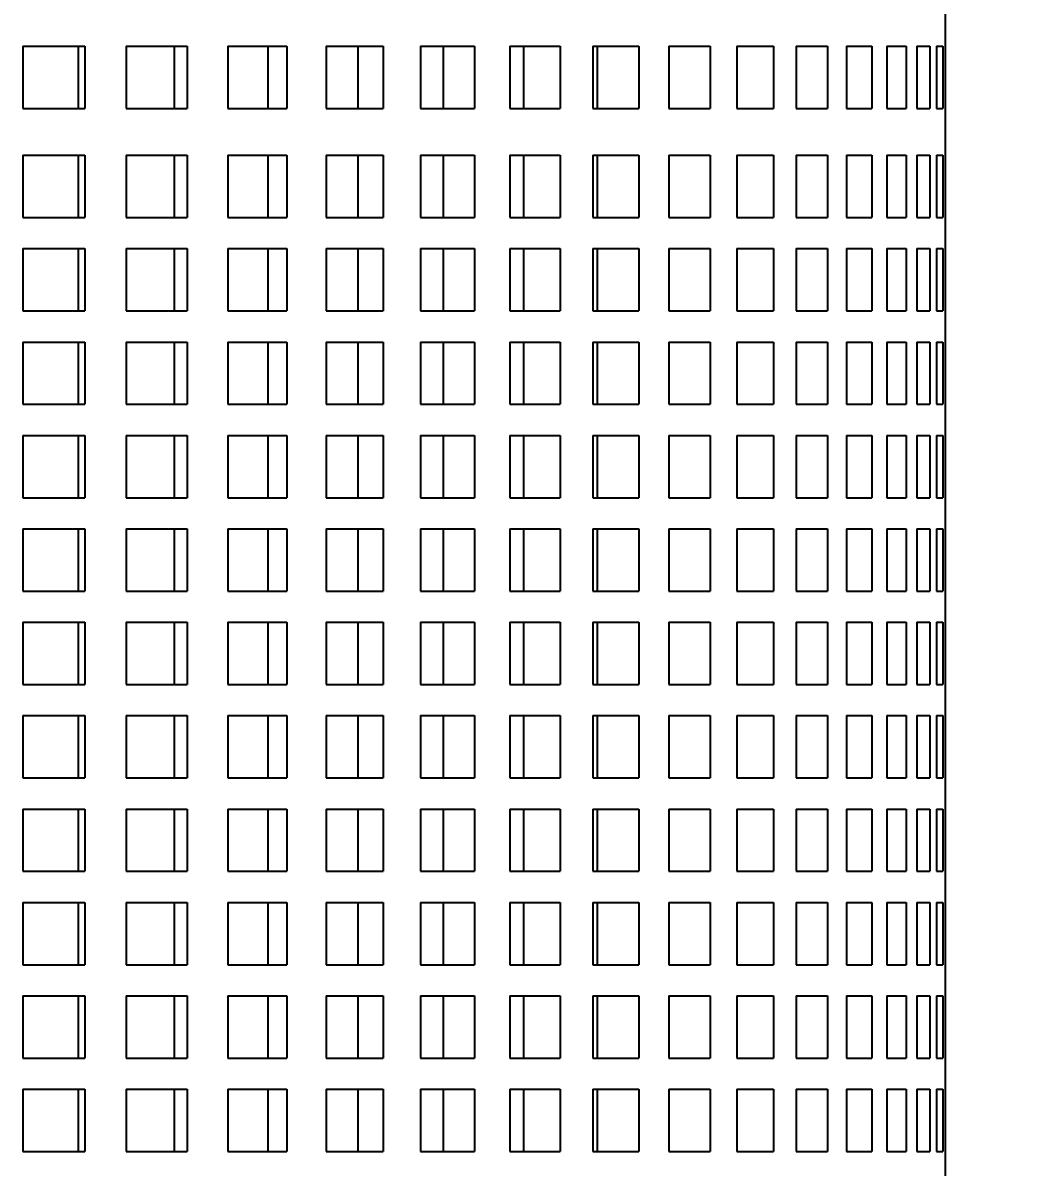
# Model space of a CAD drawing. Extents: x 1 to 420, y 0 to 296.
# Drawn here: x 112.48 to 128.71, y 178.12 to 196.5 of the extents above; entities that cross this region are included whole.
import ezdxf

# ---------------------------------------------------------------- set-up
doc = ezdxf.new("R2010")
doc.units = 0
doc.header["$LTSCALE"] = 12.7
doc.header["$MEASUREMENT"] = 0
doc.header["$PDMODE"] = 33
doc.header["$PDSIZE"] = 1
doc.layers.get('DEFPOINTS').update_dxf_attribs({"linetype": 'CONTINUOUS'})
doc.layers.add('ANNOTATION_TEXT', color=7, linetype='CONTINUOUS')
doc.layers.add('VISIBLE', color=7, linetype='CONTINUOUS')
doc.styles.add('ONSHAPE-STANDARD-DIMENSION', font='')
doc.styles.get('ONSHAPE-STANDARD-DIMENSION').set_extended_font_data('Noto Sans')
doc.dimstyles.new('ONSHAPE-ISO-25$0', dxfattribs={"dimtxt": 3.5, "dimasz": 2.5, "dimexe": 1.25, "dimexo": 0.625, "dimtad": 1, "dimtxsty": 'ONSHAPE-STANDARD-DIMENSION', "dimcen": 2.5, "dimclrd": 7, "dimclre": 7, "dimclrt": 7, "dimadec": 1, "dimazin": 3, "dimtfac": 1, "dimtmove": 0, "dimatfit": 3})

# ---------------------------------------------------------------- blocks, each defined once
blk = doc.blocks.new('*D2')
at = {"layer": 'ANNOTATION_TEXT', "color": 7}
for p, q in [((126.275, 221.874), (162.616, 221.874)), ((161.366, 219.374), (161.366, 168.374)), ((117.993, 165.874), (162.616, 165.874))]:
    blk.add_line(p, q, dxfattribs=at)
for points in [[(161.782, 219.374), (160.949, 219.374), (161.366, 221.874)], [(160.949, 168.374), (161.782, 168.374), (161.366, 165.874)]]:
    blk.add_solid(points, dxfattribs=at)
at = {"layer": 'DEFPOINTS', "color": 0}
for p in [(125.65, 221.874), (117.368, 165.874), (161.366, 165.874), (161.366, 165.874)]:
    blk.add_point(p, dxfattribs=at)
at = {"layer": 'ANNOTATION_TEXT', "color": 7, "insert": (158.973, 193.874), "char_height": 3.5, "attachment_point": 5, "rotation": 90, "style": 'ONSHAPE-STANDARD-DIMENSION'}
blk.add_mtext('112', dxfattribs=at)

msp = doc.modelspace()

# ---------------------------------------------------------------- linework, layer by layer
at = {"layer": 'VISIBLE'}
for p, q in [((127.3053, 196.1236), (127.3053, 196.8736)), ((112.4797, 196.1236), (112.4797, 195.1236)), ((112.4797, 196.1236), (113.4742, 196.1236)), ((113.3696, 196.1236), (113.3696, 195.1236)), ((113.4742, 196.1236), (113.4742, 195.1236)), ((114.1412, 196.1236), (114.1412, 195.1236)), ((114.1412, 196.1236), (115.1193, 196.1236)), ((114.9113, 196.1236), (114.9113, 195.1236)), ((115.1193, 196.1236), (115.1193, 195.1236)), ((115.7716, 196.1236), (115.7716, 195.1236)), ((115.7716, 196.1236), (116.7227, 196.1236)), ((116.4135, 196.1236), (116.4135, 195.1236)), ((116.7227, 196.1236), (116.7227, 195.1236)), ((117.3531, 196.1236), (117.3531, 195.1236)), ((117.3531, 196.1236), (118.2667, 196.1236)), ((117.8597, 196.1236), (117.8597, 195.1236)), ((118.2667, 196.1236), (118.2667, 195.1236)), ((118.8684, 196.1236), (118.8684, 195.1236)), ((118.8684, 196.1236), (119.7344, 196.1236)), ((119.2341, 196.1236), (119.2341, 195.1236)), ((119.7344, 196.1236), (119.7344, 195.1236)), ((120.3008, 196.1236), (120.3008, 195.1236)), ((120.3008, 196.1236), (121.1098, 196.1236)), ((120.5217, 196.1236), (120.5217, 195.1236)), ((121.1098, 196.1236), (121.1098, 195.1236)), ((121.6346, 196.1236), (121.6346, 195.1236)), ((121.6346, 196.1236), (122.3777, 196.1236)), ((121.7083, 196.1236), (121.7083, 195.1236)), ((122.3777, 196.1236), (122.3777, 195.1236)), ((122.8552, 196.1236), (122.8552, 195.1236)), ((122.8552, 196.1236), (123.5244, 196.1236)), ((123.5244, 196.1236), (123.5244, 195.1236)), ((123.9494, 196.1236), (123.9494, 195.1236)), ((123.9494, 196.1236), (124.5371, 196.1236)), ((124.5371, 196.1236), (124.5371, 195.1236)), ((124.9049, 196.1236), (124.9049, 195.1236)), ((124.9049, 196.1236), (125.4049, 196.1236)), ((125.4049, 196.1236), (125.4049, 195.1236)), ((125.7115, 196.1236), (125.7115, 195.1236)), ((125.7115, 196.1236), (126.1183, 196.1236)), ((126.1183, 196.1236), (126.1183, 195.1236)), ((126.3603, 196.1236), (126.3603, 195.1236)), ((126.3603, 196.1236), (126.6693, 196.1236)), ((126.6693, 196.1236), (126.6693, 195.1236)), ((126.8441, 196.1236), (126.8441, 195.1236)), ((126.8441, 196.1236), (127.052, 196.1236)), ((127.052, 196.1236), (127.052, 195.1236)), ((127.1576, 196.1236), (127.1576, 195.1236)), ((127.1576, 196.1236), (127.2621, 196.1236)), ((127.2621, 196.1236), (127.2621, 195.1236)), ((127.2975, 196.1236), (127.2975, 195.1236)), ((127.2975, 196.1236), (127.3053, 196.1236)), ((112.4797, 195.1236), (113.4742, 195.1236)), ((114.1412, 195.1236), (115.1193, 195.1236)), ((115.7716, 195.1236), (116.7227, 195.1236)), ((117.3531, 195.1236), (118.2667, 195.1236)), ((118.8684, 195.1236), (119.7344, 195.1236)), ((120.3008, 195.1236), (121.1098, 195.1236)), ((121.6346, 195.1236), (122.3777, 195.1236)), ((122.8552, 195.1236), (123.5244, 195.1236)), ((123.9494, 195.1236), (124.5371, 195.1236)), ((124.9049, 195.1236), (125.4049, 195.1236)), ((125.7115, 195.1236), (126.1183, 195.1236)), ((126.3603, 195.1236), (126.6693, 195.1236)), ((126.8441, 195.1236), (127.052, 195.1236)), ((127.1576, 195.1236), (127.2621, 195.1236)), ((127.2975, 195.1236), (127.3053, 195.1236)), ((127.3053, 194.3736), (127.3053, 195.1236)), ((112.4797, 194.3736), (112.4797, 193.3736)), ((112.4797, 194.3736), (113.4742, 194.3736)), ((113.3696, 194.3736), (113.3696, 193.3736)), ((113.4742, 194.3736), (113.4742, 193.3736)), ((114.1412, 194.3736), (114.1412, 193.3736)), ((114.1412, 194.3736), (115.1193, 194.3736)), ((114.9113, 194.3736), (114.9113, 193.3736)), ((115.1193, 194.3736), (115.1193, 193.3736)), ((115.7716, 194.3736), (115.7716, 193.3736)), ((115.7716, 194.3736), (116.7227, 194.3736)), ((116.4135, 194.3736), (116.4135, 193.3736)), ((116.7227, 194.3736), (116.7227, 193.3736)), ((117.3531, 194.3736), (117.3531, 193.3736)), ((117.3531, 194.3736), (118.2667, 194.3736)), ((117.8597, 194.3736), (117.8597, 193.3736)), ((118.2667, 194.3736), (118.2667, 193.3736)), ((118.8684, 194.3736), (118.8684, 193.3736)), ((118.8684, 194.3736), (119.7344, 194.3736)), ((119.2341, 194.3736), (119.2341, 193.3736)), ((119.7344, 194.3736), (119.7344, 193.3736)), ((120.3008, 194.3736), (120.3008, 193.3736)), ((120.3008, 194.3736), (121.1098, 194.3736)), ((120.5217, 194.3736), (120.5217, 193.3736)), ((121.1098, 194.3736), (121.1098, 193.3736)), ((121.6346, 194.3736), (121.6346, 193.3736)), ((121.6346, 194.3736), (122.3777, 194.3736)), ((121.7083, 194.3736), (121.7083, 193.3736)), ((122.3777, 194.3736), (122.3777, 193.3736)), ((122.8552, 194.3736), (122.8552, 193.3736)), ((122.8552, 194.3736), (123.5244, 194.3736)), ((123.5244, 194.3736), (123.5244, 193.3736)), ((123.9494, 194.3736), (123.9494, 193.3736)), ((123.9494, 194.3736), (124.5371, 194.3736)), ((124.5371, 194.3736), (124.5371, 193.3736)), ((124.9049, 194.3736), (124.9049, 193.3736)), ((124.9049, 194.3736), (125.4049, 194.3736)), ((125.4049, 194.3736), (125.4049, 193.3736)), ((125.7115, 194.3736), (125.7115, 193.3736)), ((125.7115, 194.3736), (126.1183, 194.3736)), ((126.1183, 194.3736), (126.1183, 193.3736)), ((126.3603, 194.3736), (126.3603, 193.3736)), ((126.3603, 194.3736), (126.6693, 194.3736)), ((126.6693, 194.3736), (126.6693, 193.3736)), ((126.8441, 194.3736), (126.8441, 193.3736)), ((126.8441, 194.3736), (127.052, 194.3736)), ((127.052, 194.3736), (127.052, 193.3736)), ((127.1576, 194.3736), (127.1576, 193.3736)), ((127.1576, 194.3736), (127.2621, 194.3736)), ((127.2621, 194.3736), (127.2621, 193.3736)), ((127.2975, 194.3736), (127.2975, 193.3736)), ((127.2975, 194.3736), (127.3053, 194.3736)), ((112.4797, 193.3736), (113.4742, 193.3736)), ((114.1412, 193.3736), (115.1193, 193.3736)), ((115.7716, 193.3736), (116.7227, 193.3736)), ((117.3531, 193.3736), (118.2667, 193.3736)), ((118.8684, 193.3736), (119.7344, 193.3736)), ((120.3008, 193.3736), (121.1098, 193.3736)), ((121.6346, 193.3736), (122.3777, 193.3736)), ((122.8552, 193.3736), (123.5244, 193.3736)), ((123.9494, 193.3736), (124.5371, 193.3736)), ((124.9049, 193.3736), (125.4049, 193.3736)), ((125.7115, 193.3736), (126.1183, 193.3736)), ((126.3603, 193.3736), (126.6693, 193.3736)), ((126.8441, 193.3736), (127.052, 193.3736)), ((127.1576, 193.3736), (127.2621, 193.3736)), ((127.2975, 193.3736), (127.3053, 193.3736)), ((127.3053, 192.8736), (127.3053, 193.3736)), ((112.4797, 192.8736), (112.4797, 191.8736)), ((112.4797, 192.8736), (113.4742, 192.8736)), ((113.3696, 192.8736), (113.3696, 191.8736)), ((113.4742, 192.8736), (113.4742, 191.8736)), ((114.1412, 192.8736), (114.1412, 191.8736)), ((114.1412, 192.8736), (115.1193, 192.8736)), ((114.9113, 192.8736), (114.9113, 191.8736)), ((115.1193, 192.8736), (115.1193, 191.8736)), ((115.7716, 192.8736), (115.7716, 191.8736)), ((115.7716, 192.8736), (116.7227, 192.8736)), ((116.4135, 192.8736), (116.4135, 191.8736)), ((116.7227, 192.8736), (116.7227, 191.8736)), ((117.3531, 192.8736), (117.3531, 191.8736)), ((117.3531, 192.8736), (118.2667, 192.8736)), ((117.8597, 192.8736), (117.8597, 191.8736)), ((118.2667, 192.8736), (118.2667, 191.8736)), ((118.8684, 192.8736), (118.8684, 191.8736)), ((118.8684, 192.8736), (119.7344, 192.8736)), ((119.2341, 192.8736), (119.2341, 191.8736)), ((119.7344, 192.8736), (119.7344, 191.8736)), ((120.3008, 192.8736), (120.3008, 191.8736)), ((120.3008, 192.8736), (121.1098, 192.8736)), ((120.5217, 192.8736), (120.5217, 191.8736)), ((121.1098, 192.8736), (121.1098, 191.8736)), ((121.6346, 192.8736), (121.6346, 191.8736)), ((121.6346, 192.8736), (122.3777, 192.8736)), ((121.7083, 192.8736), (121.7083, 191.8736)), ((122.3777, 192.8736), (122.3777, 191.8736)), ((122.8552, 192.8736), (122.8552, 191.8736)), ((122.8552, 192.8736), (123.5244, 192.8736)), ((123.5244, 192.8736), (123.5244, 191.8736)), ((123.9494, 192.8736), (123.9494, 191.8736)), ((123.9494, 192.8736), (124.5371, 192.8736)), ((124.5371, 192.8736), (124.5371, 191.8736)), ((124.9049, 192.8736), (124.9049, 191.8736)), ((124.9049, 192.8736), (125.4049, 192.8736)), ((125.4049, 192.8736), (125.4049, 191.8736)), ((125.7115, 192.8736), (125.7115, 191.8736)), ((125.7115, 192.8736), (126.1183, 192.8736)), ((126.1183, 192.8736), (126.1183, 191.8736)), ((126.3603, 192.8736), (126.3603, 191.8736)), ((126.3603, 192.8736), (126.6693, 192.8736)), ((126.6693, 192.8736), (126.6693, 191.8736)), ((126.8441, 192.8736), (126.8441, 191.8736)), ((126.8441, 192.8736), (127.052, 192.8736)), ((127.052, 192.8736), (127.052, 191.8736)), ((127.1576, 192.8736), (127.1576, 191.8736)), ((127.1576, 192.8736), (127.2621, 192.8736)), ((127.2621, 192.8736), (127.2621, 191.8736)), ((127.2975, 192.8736), (127.2975, 191.8736)), ((127.2975, 192.8736), (127.3053, 192.8736)), ((112.4797, 191.8736), (113.4742, 191.8736)), ((114.1412, 191.8736), (115.1193, 191.8736)), ((115.7716, 191.8736), (116.7227, 191.8736)), ((117.3531, 191.8736), (118.2667, 191.8736)), ((118.8684, 191.8736), (119.7344, 191.8736)), ((120.3008, 191.8736), (121.1098, 191.8736)), ((121.6346, 191.8736), (122.3777, 191.8736)), ((122.8552, 191.8736), (123.5244, 191.8736)), ((123.9494, 191.8736), (124.5371, 191.8736)), ((124.9049, 191.8736), (125.4049, 191.8736)), ((125.7115, 191.8736), (126.1183, 191.8736)), ((126.3603, 191.8736), (126.6693, 191.8736)), ((126.8441, 191.8736), (127.052, 191.8736)), ((127.1576, 191.8736), (127.2621, 191.8736)), ((127.2975, 191.8736), (127.3053, 191.8736)), ((127.3053, 191.3736), (127.3053, 191.8736)), ((112.4797, 191.3736), (112.4797, 190.3736)), ((112.4797, 191.3736), (113.4742, 191.3736)), ((113.3696, 191.3736), (113.3696, 190.3736)), ((113.4742, 191.3736), (113.4742, 190.3736)), ((114.1412, 191.3736), (114.1412, 190.3736)), ((114.1412, 191.3736), (115.1193, 191.3736)), ((114.9113, 191.3736), (114.9113, 190.3736)), ((115.1193, 191.3736), (115.1193, 190.3736)), ((115.7716, 191.3736), (115.7716, 190.3736)), ((115.7716, 191.3736), (116.7227, 191.3736)), ((116.4135, 191.3736), (116.4135, 190.3736)), ((116.7227, 191.3736), (116.7227, 190.3736)), ((117.3531, 191.3736), (117.3531, 190.3736)), ((117.3531, 191.3736), (118.2667, 191.3736)), ((117.8597, 191.3736), (117.8597, 190.3736)), ((118.2667, 191.3736), (118.2667, 190.3736)), ((118.8684, 191.3736), (118.8684, 190.3736)), ((118.8684, 191.3736), (119.7344, 191.3736)), ((119.2341, 191.3736), (119.2341, 190.3736)), ((119.7344, 191.3736), (119.7344, 190.3736)), ((120.3008, 191.3736), (120.3008, 190.3736)), ((120.3008, 191.3736), (121.1098, 191.3736)), ((120.5217, 191.3736), (120.5217, 190.3736)), ((121.1098, 191.3736), (121.1098, 190.3736)), ((121.6346, 191.3736), (121.6346, 190.3736)), ((121.6346, 191.3736), (122.3777, 191.3736)), ((121.7083, 191.3736), (121.7083, 190.3736)), ((122.3777, 191.3736), (122.3777, 190.3736)), ((122.8552, 191.3736), (122.8552, 190.3736)), ((122.8552, 191.3736), (123.5244, 191.3736)), ((123.5244, 191.3736), (123.5244, 190.3736)), ((123.9494, 191.3736), (123.9494, 190.3736)), ((123.9494, 191.3736), (124.5371, 191.3736)), ((124.5371, 191.3736), (124.5371, 190.3736)), ((124.9049, 191.3736), (124.9049, 190.3736)), ((124.9049, 191.3736), (125.4049, 191.3736)), ((125.4049, 191.3736), (125.4049, 190.3736)), ((125.7115, 191.3736), (125.7115, 190.3736)), ((125.7115, 191.3736), (126.1183, 191.3736)), ((126.1183, 191.3736), (126.1183, 190.3736)), ((126.3603, 191.3736), (126.3603, 190.3736)), ((126.3603, 191.3736), (126.6693, 191.3736)), ((126.6693, 191.3736), (126.6693, 190.3736)), ((126.8441, 191.3736), (126.8441, 190.3736)), ((126.8441, 191.3736), (127.052, 191.3736)), ((127.052, 191.3736), (127.052, 190.3736)), ((127.1576, 191.3736), (127.1576, 190.3736)), ((127.1576, 191.3736), (127.2621, 191.3736)), ((127.2621, 191.3736), (127.2621, 190.3736)), ((127.2975, 191.3736), (127.2975, 190.3736)), ((127.2975, 191.3736), (127.3053, 191.3736)), ((112.4797, 190.3736), (113.4742, 190.3736)), ((114.1412, 190.3736), (115.1193, 190.3736)), ((115.7716, 190.3736), (116.7227, 190.3736)), ((117.3531, 190.3736), (118.2667, 190.3736)), ((118.8684, 190.3736), (119.7344, 190.3736)), ((120.3008, 190.3736), (121.1098, 190.3736)), ((121.6346, 190.3736), (122.3777, 190.3736)), ((122.8552, 190.3736), (123.5244, 190.3736)), ((123.9494, 190.3736), (124.5371, 190.3736)), ((124.9049, 190.3736), (125.4049, 190.3736)), ((125.7115, 190.3736), (126.1183, 190.3736)), ((126.3603, 190.3736), (126.6693, 190.3736)), ((126.8441, 190.3736), (127.052, 190.3736)), ((127.1576, 190.3736), (127.2621, 190.3736)), ((127.2975, 190.3736), (127.3053, 190.3736)), ((127.3053, 189.8736), (127.3053, 190.3736)), ((112.4797, 189.8736), (112.4797, 188.8736)), ((112.4797, 189.8736), (113.4742, 189.8736)), ((113.3696, 189.8736), (113.3696, 188.8736)), ((113.4742, 189.8736), (113.4742, 188.8736)), ((114.1412, 189.8736), (114.1412, 188.8736)), ((114.1412, 189.8736), (115.1193, 189.8736)), ((114.9113, 189.8736), (114.9113, 188.8736)), ((115.1193, 189.8736), (115.1193, 188.8736)), ((115.7716, 189.8736), (115.7716, 188.8736)), ((115.7716, 189.8736), (116.7227, 189.8736)), ((116.4135, 189.8736), (116.4135, 188.8736)), ((116.7227, 189.8736), (116.7227, 188.8736)), ((117.3531, 189.8736), (117.3531, 188.8736)), ((117.3531, 189.8736), (118.2667, 189.8736)), ((117.8597, 189.8736), (117.8597, 188.8736)), ((118.2667, 189.8736), (118.2667, 188.8736)), ((118.8684, 189.8736), (118.8684, 188.8736)), ((118.8684, 189.8736), (119.7344, 189.8736)), ((119.2341, 189.8736), (119.2341, 188.8736)), ((119.7344, 189.8736), (119.7344, 188.8736)), ((120.3008, 189.8736), (120.3008, 188.8736)), ((120.3008, 189.8736), (121.1098, 189.8736)), ((120.5217, 189.8736), (120.5217, 188.8736)), ((121.1098, 189.8736), (121.1098, 188.8736)), ((121.6346, 189.8736), (121.6346, 188.8736)), ((121.6346, 189.8736), (122.3777, 189.8736)), ((121.7083, 189.8736), (121.7083, 188.8736)), ((122.3777, 189.8736), (122.3777, 188.8736)), ((122.8552, 189.8736), (122.8552, 188.8736)), ((122.8552, 189.8736), (123.5244, 189.8736)), ((123.5244, 189.8736), (123.5244, 188.8736)), ((123.9494, 189.8736), (123.9494, 188.8736)), ((123.9494, 189.8736), (124.5371, 189.8736)), ((124.5371, 189.8736), (124.5371, 188.8736)), ((124.9049, 189.8736), (124.9049, 188.8736)), ((124.9049, 189.8736), (125.4049, 189.8736)), ((125.4049, 189.8736), (125.4049, 188.8736)), ((125.7115, 189.8736), (125.7115, 188.8736)), ((125.7115, 189.8736), (126.1183, 189.8736)), ((126.1183, 189.8736), (126.1183, 188.8736)), ((126.3603, 189.8736), (126.3603, 188.8736)), ((126.3603, 189.8736), (126.6693, 189.8736)), ((126.6693, 189.8736), (126.6693, 188.8736)), ((126.8441, 189.8736), (126.8441, 188.8736)), ((126.8441, 189.8736), (127.052, 189.8736)), ((127.052, 189.8736), (127.052, 188.8736)), ((127.1576, 189.8736), (127.1576, 188.8736)), ((127.1576, 189.8736), (127.2621, 189.8736)), ((127.2621, 189.8736), (127.2621, 188.8736)), ((127.2975, 189.8736), (127.2975, 188.8736)), ((127.2975, 189.8736), (127.3053, 189.8736)), ((112.4797, 188.8736), (113.4742, 188.8736)), ((114.1412, 188.8736), (115.1193, 188.8736)), ((115.7716, 188.8736), (116.7227, 188.8736)), ((117.3531, 188.8736), (118.2667, 188.8736)), ((118.8684, 188.8736), (119.7344, 188.8736)), ((120.3008, 188.8736), (121.1098, 188.8736)), ((121.6346, 188.8736), (122.3777, 188.8736)), ((122.8552, 188.8736), (123.5244, 188.8736)), ((123.9494, 188.8736), (124.5371, 188.8736)), ((124.9049, 188.8736), (125.4049, 188.8736)), ((125.7115, 188.8736), (126.1183, 188.8736)), ((126.3603, 188.8736), (126.6693, 188.8736)), ((126.8441, 188.8736), (127.052, 188.8736)), ((127.1576, 188.8736), (127.2621, 188.8736)), ((127.2975, 188.8736), (127.3053, 188.8736)), ((127.3053, 188.3736), (127.3053, 188.8736)), ((112.4797, 188.3736), (112.4797, 187.3736)), ((112.4797, 188.3736), (113.4742, 188.3736)), ((113.3696, 188.3736), (113.3696, 187.3736)), ((113.4742, 188.3736), (113.4742, 187.3736)), ((114.1412, 188.3736), (114.1412, 187.3736)), ((114.1412, 188.3736), (115.1193, 188.3736)), ((114.9113, 188.3736), (114.9113, 187.3736)), ((115.1193, 188.3736), (115.1193, 187.3736)), ((115.7716, 188.3736), (115.7716, 187.3736)), ((115.7716, 188.3736), (116.7227, 188.3736)), ((116.4135, 188.3736), (116.4135, 187.3736)), ((116.7227, 188.3736), (116.7227, 187.3736)), ((117.3531, 188.3736), (117.3531, 187.3736)), ((117.3531, 188.3736), (118.2667, 188.3736)), ((117.8597, 188.3736), (117.8597, 187.3736)), ((118.2667, 188.3736), (118.2667, 187.3736)), ((118.8684, 188.3736), (118.8684, 187.3736)), ((118.8684, 188.3736), (119.7344, 188.3736)), ((119.2341, 188.3736), (119.2341, 187.3736)), ((119.7344, 188.3736), (119.7344, 187.3736)), ((120.3008, 188.3736), (120.3008, 187.3736)), ((120.3008, 188.3736), (121.1098, 188.3736)), ((120.5217, 188.3736), (120.5217, 187.3736)), ((121.1098, 188.3736), (121.1098, 187.3736)), ((121.6346, 188.3736), (121.6346, 187.3736)), ((121.6346, 188.3736), (122.3777, 188.3736)), ((121.7083, 188.3736), (121.7083, 187.3736)), ((122.3777, 188.3736), (122.3777, 187.3736)), ((122.8552, 188.3736), (122.8552, 187.3736)), ((122.8552, 188.3736), (123.5244, 188.3736)), ((123.5244, 188.3736), (123.5244, 187.3736)), ((123.9494, 188.3736), (123.9494, 187.3736)), ((123.9494, 188.3736), (124.5371, 188.3736)), ((124.5371, 188.3736), (124.5371, 187.3736)), ((124.9049, 188.3736), (124.9049, 187.3736)), ((124.9049, 188.3736), (125.4049, 188.3736)), ((125.4049, 188.3736), (125.4049, 187.3736)), ((125.7115, 188.3736), (125.7115, 187.3736)), ((125.7115, 188.3736), (126.1183, 188.3736)), ((126.1183, 188.3736), (126.1183, 187.3736)), ((126.3603, 188.3736), (126.3603, 187.3736)), ((126.3603, 188.3736), (126.6693, 188.3736)), ((126.6693, 188.3736), (126.6693, 187.3736)), ((126.8441, 188.3736), (126.8441, 187.3736)), ((126.8441, 188.3736), (127.052, 188.3736)), ((127.052, 188.3736), (127.052, 187.3736)), ((127.1576, 188.3736), (127.1576, 187.3736)), ((127.1576, 188.3736), (127.2621, 188.3736)), ((127.2621, 188.3736), (127.2621, 187.3736)), ((127.2975, 188.3736), (127.2975, 187.3736)), ((127.2975, 188.3736), (127.3053, 188.3736)), ((112.4797, 187.3736), (113.4742, 187.3736)), ((114.1412, 187.3736), (115.1193, 187.3736)), ((115.7716, 187.3736), (116.7227, 187.3736)), ((117.3531, 187.3736), (118.2667, 187.3736)), ((118.8684, 187.3736), (119.7344, 187.3736)), ((120.3008, 187.3736), (121.1098, 187.3736)), ((121.6346, 187.3736), (122.3777, 187.3736)), ((122.8552, 187.3736), (123.5244, 187.3736)), ((123.9494, 187.3736), (124.5371, 187.3736)), ((124.9049, 187.3736), (125.4049, 187.3736)), ((125.7115, 187.3736), (126.1183, 187.3736)), ((126.3603, 187.3736), (126.6693, 187.3736)), ((126.8441, 187.3736), (127.052, 187.3736)), ((127.1576, 187.3736), (127.2621, 187.3736)), ((127.2975, 187.3736), (127.3053, 187.3736)), ((127.3053, 186.8736), (127.3053, 187.3736)), ((112.4797, 186.8736), (112.4797, 185.8736)), ((112.4797, 186.8736), (113.4742, 186.8736)), ((113.3696, 186.8736), (113.3696, 185.8736)), ((113.4742, 186.8736), (113.4742, 185.8736)), ((114.1412, 186.8736), (114.1412, 185.8736)), ((114.1412, 186.8736), (115.1193, 186.8736)), ((114.9113, 186.8736), (114.9113, 185.8736)), ((115.1193, 186.8736), (115.1193, 185.8736)), ((115.7716, 186.8736), (115.7716, 185.8736)), ((115.7716, 186.8736), (116.7227, 186.8736)), ((116.4135, 186.8736), (116.4135, 185.8736)), ((116.7227, 186.8736), (116.7227, 185.8736)), ((117.3531, 186.8736), (117.3531, 185.8736)), ((117.3531, 186.8736), (118.2667, 186.8736)), ((117.8597, 186.8736), (117.8597, 185.8736)), ((118.2667, 186.8736), (118.2667, 185.8736)), ((118.8684, 186.8736), (118.8684, 185.8736)), ((118.8684, 186.8736), (119.7344, 186.8736)), ((119.2341, 186.8736), (119.2341, 185.8736)), ((119.7344, 186.8736), (119.7344, 185.8736)), ((120.3008, 186.8736), (120.3008, 185.8736)), ((120.3008, 186.8736), (121.1098, 186.8736)), ((120.5217, 186.8736), (120.5217, 185.8736)), ((121.1098, 186.8736), (121.1098, 185.8736)), ((121.6346, 186.8736), (121.6346, 185.8736)), ((121.6346, 186.8736), (122.3777, 186.8736)), ((121.7083, 186.8736), (121.7083, 185.8736)), ((122.3777, 186.8736), (122.3777, 185.8736)), ((122.8552, 186.8736), (122.8552, 185.8736)), ((122.8552, 186.8736), (123.5244, 186.8736)), ((123.5244, 186.8736), (123.5244, 185.8736)), ((123.9494, 186.8736), (123.9494, 185.8736)), ((123.9494, 186.8736), (124.5371, 186.8736)), ((124.5371, 186.8736), (124.5371, 185.8736)), ((124.9049, 186.8736), (124.9049, 185.8736)), ((124.9049, 186.8736), (125.4049, 186.8736)), ((125.4049, 186.8736), (125.4049, 185.8736)), ((125.7115, 186.8736), (125.7115, 185.8736)), ((125.7115, 186.8736), (126.1183, 186.8736)), ((126.1183, 186.8736), (126.1183, 185.8736)), ((126.3603, 186.8736), (126.3603, 185.8736)), ((126.3603, 186.8736), (126.6693, 186.8736)), ((126.6693, 186.8736), (126.6693, 185.8736)), ((126.8441, 186.8736), (126.8441, 185.8736)), ((126.8441, 186.8736), (127.052, 186.8736)), ((127.052, 186.8736), (127.052, 185.8736)), ((127.1576, 186.8736), (127.1576, 185.8736)), ((127.1576, 186.8736), (127.2621, 186.8736)), ((127.2621, 186.8736), (127.2621, 185.8736)), ((127.2975, 186.8736), (127.2975, 185.8736)), ((127.2975, 186.8736), (127.3053, 186.8736)), ((112.4797, 185.8736), (113.4742, 185.8736)), ((114.1412, 185.8736), (115.1193, 185.8736)), ((115.7716, 185.8736), (116.7227, 185.8736)), ((117.3531, 185.8736), (118.2667, 185.8736)), ((118.8684, 185.8736), (119.7344, 185.8736)), ((120.3008, 185.8736), (121.1098, 185.8736)), ((121.6346, 185.8736), (122.3777, 185.8736)), ((122.8552, 185.8736), (123.5244, 185.8736)), ((123.9494, 185.8736), (124.5371, 185.8736)), ((124.9049, 185.8736), (125.4049, 185.8736)), ((125.7115, 185.8736), (126.1183, 185.8736)), ((126.3603, 185.8736), (126.6693, 185.8736)), ((126.8441, 185.8736), (127.052, 185.8736)), ((127.1576, 185.8736), (127.2621, 185.8736)), ((127.2975, 185.8736), (127.3053, 185.8736)), ((127.3053, 185.3736), (127.3053, 185.8736)), ((112.4797, 185.3736), (112.4797, 184.3736)), ((112.4797, 185.3736), (113.4742, 185.3736)), ((113.3696, 185.3736), (113.3696, 184.3736)), ((113.4742, 185.3736), (113.4742, 184.3736)), ((114.1412, 185.3736), (114.1412, 184.3736)), ((114.1412, 185.3736), (115.1193, 185.3736)), ((114.9113, 185.3736), (114.9113, 184.3736)), ((115.1193, 185.3736), (115.1193, 184.3736)), ((115.7716, 185.3736), (115.7716, 184.3736)), ((115.7716, 185.3736), (116.7227, 185.3736)), ((116.4135, 185.3736), (116.4135, 184.3736)), ((116.7227, 185.3736), (116.7227, 184.3736)), ((117.3531, 185.3736), (117.3531, 184.3736)), ((117.3531, 185.3736), (118.2667, 185.3736)), ((117.8597, 185.3736), (117.8597, 184.3736)), ((118.2667, 185.3736), (118.2667, 184.3736)), ((118.8684, 185.3736), (118.8684, 184.3736)), ((118.8684, 185.3736), (119.7344, 185.3736)), ((119.2341, 185.3736), (119.2341, 184.3736)), ((119.7344, 185.3736), (119.7344, 184.3736)), ((120.3008, 185.3736), (120.3008, 184.3736)), ((120.3008, 185.3736), (121.1098, 185.3736)), ((120.5217, 185.3736), (120.5217, 184.3736)), ((121.1098, 185.3736), (121.1098, 184.3736)), ((121.6346, 185.3736), (121.6346, 184.3736)), ((121.6346, 185.3736), (122.3777, 185.3736)), ((121.7083, 185.3736), (121.7083, 184.3736)), ((122.3777, 185.3736), (122.3777, 184.3736)), ((122.8552, 185.3736), (122.8552, 184.3736)), ((122.8552, 185.3736), (123.5244, 185.3736)), ((123.5244, 185.3736), (123.5244, 184.3736)), ((123.9494, 185.3736), (123.9494, 184.3736)), ((123.9494, 185.3736), (124.5371, 185.3736)), ((124.5371, 185.3736), (124.5371, 184.3736)), ((124.9049, 185.3736), (124.9049, 184.3736)), ((124.9049, 185.3736), (125.4049, 185.3736)), ((125.4049, 185.3736), (125.4049, 184.3736)), ((125.7115, 185.3736), (125.7115, 184.3736)), ((125.7115, 185.3736), (126.1183, 185.3736)), ((126.1183, 185.3736), (126.1183, 184.3736)), ((126.3603, 185.3736), (126.3603, 184.3736)), ((126.3603, 185.3736), (126.6693, 185.3736)), ((126.6693, 185.3736), (126.6693, 184.3736)), ((126.8441, 185.3736), (126.8441, 184.3736)), ((126.8441, 185.3736), (127.052, 185.3736)), ((127.052, 185.3736), (127.052, 184.3736)), ((127.1576, 185.3736), (127.1576, 184.3736)), ((127.1576, 185.3736), (127.2621, 185.3736)), ((127.2621, 185.3736), (127.2621, 184.3736)), ((127.2975, 185.3736), (127.2975, 184.3736)), ((127.2975, 185.3736), (127.3053, 185.3736)), ((112.4797, 184.3736), (113.4742, 184.3736)), ((114.1412, 184.3736), (115.1193, 184.3736)), ((115.7716, 184.3736), (116.7227, 184.3736)), ((117.3531, 184.3736), (118.2667, 184.3736)), ((118.8684, 184.3736), (119.7344, 184.3736)), ((120.3008, 184.3736), (121.1098, 184.3736)), ((121.6346, 184.3736), (122.3777, 184.3736)), ((122.8552, 184.3736), (123.5244, 184.3736)), ((123.9494, 184.3736), (124.5371, 184.3736)), ((124.9049, 184.3736), (125.4049, 184.3736)), ((125.7115, 184.3736), (126.1183, 184.3736)), ((126.3603, 184.3736), (126.6693, 184.3736)), ((126.8441, 184.3736), (127.052, 184.3736)), ((127.1576, 184.3736), (127.2621, 184.3736)), ((127.2975, 184.3736), (127.3053, 184.3736)), ((127.3053, 183.8736), (127.3053, 184.3736)), ((112.4797, 183.8736), (112.4797, 182.8736)), ((112.4797, 183.8736), (113.4742, 183.8736)), ((113.3696, 183.8736), (113.3696, 182.8736)), ((113.4742, 183.8736), (113.4742, 182.8736)), ((114.1412, 183.8736), (114.1412, 182.8736)), ((114.1412, 183.8736), (115.1193, 183.8736)), ((114.9113, 183.8736), (114.9113, 182.8736)), ((115.1193, 183.8736), (115.1193, 182.8736)), ((115.7716, 183.8736), (115.7716, 182.8736)), ((115.7716, 183.8736), (116.7227, 183.8736)), ((116.4135, 183.8736), (116.4135, 182.8736)), ((116.7227, 183.8736), (116.7227, 182.8736)), ((117.3531, 183.8736), (117.3531, 182.8736)), ((117.3531, 183.8736), (118.2667, 183.8736)), ((117.8597, 183.8736), (117.8597, 182.8736)), ((118.2667, 183.8736), (118.2667, 182.8736)), ((118.8684, 183.8736), (118.8684, 182.8736)), ((118.8684, 183.8736), (119.7344, 183.8736)), ((119.2341, 183.8736), (119.2341, 182.8736)), ((119.7344, 183.8736), (119.7344, 182.8736)), ((120.3008, 183.8736), (120.3008, 182.8736)), ((120.3008, 183.8736), (121.1098, 183.8736)), ((120.5217, 183.8736), (120.5217, 182.8736)), ((121.1098, 183.8736), (121.1098, 182.8736)), ((121.6346, 183.8736), (121.6346, 182.8736)), ((121.6346, 183.8736), (122.3777, 183.8736)), ((121.7083, 183.8736), (121.7083, 182.8736)), ((122.3777, 183.8736), (122.3777, 182.8736)), ((122.8552, 183.8736), (122.8552, 182.8736)), ((122.8552, 183.8736), (123.5244, 183.8736)), ((123.5244, 183.8736), (123.5244, 182.8736)), ((123.9494, 183.8736), (123.9494, 182.8736)), ((123.9494, 183.8736), (124.5371, 183.8736)), ((124.5371, 183.8736), (124.5371, 182.8736)), ((124.9049, 183.8736), (124.9049, 182.8736)), ((124.9049, 183.8736), (125.4049, 183.8736)), ((125.4049, 183.8736), (125.4049, 182.8736)), ((125.7115, 183.8736), (125.7115, 182.8736)), ((125.7115, 183.8736), (126.1183, 183.8736)), ((126.1183, 183.8736), (126.1183, 182.8736)), ((126.3603, 183.8736), (126.3603, 182.8736)), ((126.3603, 183.8736), (126.6693, 183.8736)), ((126.6693, 183.8736), (126.6693, 182.8736)), ((126.8441, 183.8736), (126.8441, 182.8736)), ((126.8441, 183.8736), (127.052, 183.8736)), ((127.052, 183.8736), (127.052, 182.8736)), ((127.1576, 183.8736), (127.1576, 182.8736)), ((127.1576, 183.8736), (127.2621, 183.8736)), ((127.2621, 183.8736), (127.2621, 182.8736)), ((127.2975, 183.8736), (127.2975, 182.8736)), ((127.2975, 183.8736), (127.3053, 183.8736)), ((112.4797, 182.8736), (113.4742, 182.8736)), ((114.1412, 182.8736), (115.1193, 182.8736)), ((115.7716, 182.8736), (116.7227, 182.8736)), ((117.3531, 182.8736), (118.2667, 182.8736)), ((118.8684, 182.8736), (119.7344, 182.8736)), ((120.3008, 182.8736), (121.1098, 182.8736)), ((121.6346, 182.8736), (122.3777, 182.8736)), ((122.8552, 182.8736), (123.5244, 182.8736)), ((123.9494, 182.8736), (124.5371, 182.8736)), ((124.9049, 182.8736), (125.4049, 182.8736)), ((125.7115, 182.8736), (126.1183, 182.8736)), ((126.3603, 182.8736), (126.6693, 182.8736)), ((126.8441, 182.8736), (127.052, 182.8736)), ((127.1576, 182.8736), (127.2621, 182.8736)), ((127.2975, 182.8736), (127.3053, 182.8736)), ((127.3053, 182.3736), (127.3053, 182.8736)), ((112.4797, 182.3736), (112.4797, 181.3736)), ((112.4797, 182.3736), (113.4742, 182.3736)), ((113.3696, 182.3736), (113.3696, 181.3736)), ((113.4742, 182.3736), (113.4742, 181.3736)), ((114.1412, 182.3736), (114.1412, 181.3736)), ((114.1412, 182.3736), (115.1193, 182.3736)), ((114.9113, 182.3736), (114.9113, 181.3736)), ((115.1193, 182.3736), (115.1193, 181.3736)), ((115.7716, 182.3736), (115.7716, 181.3736)), ((115.7716, 182.3736), (116.7227, 182.3736)), ((116.4135, 182.3736), (116.4135, 181.3736)), ((116.7227, 182.3736), (116.7227, 181.3736)), ((117.3531, 182.3736), (117.3531, 181.3736)), ((117.3531, 182.3736), (118.2667, 182.3736)), ((117.8597, 182.3736), (117.8597, 181.3736)), ((118.2667, 182.3736), (118.2667, 181.3736)), ((118.8684, 182.3736), (118.8684, 181.3736)), ((118.8684, 182.3736), (119.7344, 182.3736)), ((119.2341, 182.3736), (119.2341, 181.3736)), ((119.7344, 182.3736), (119.7344, 181.3736)), ((120.3008, 182.3736), (120.3008, 181.3736)), ((120.3008, 182.3736), (121.1098, 182.3736)), ((120.5217, 182.3736), (120.5217, 181.3736)), ((121.1098, 182.3736), (121.1098, 181.3736)), ((121.6346, 182.3736), (121.6346, 181.3736)), ((121.6346, 182.3736), (122.3777, 182.3736)), ((121.7083, 182.3736), (121.7083, 181.3736)), ((122.3777, 182.3736), (122.3777, 181.3736)), ((122.8552, 182.3736), (122.8552, 181.3736)), ((122.8552, 182.3736), (123.5244, 182.3736)), ((123.5244, 182.3736), (123.5244, 181.3736)), ((123.9494, 182.3736), (123.9494, 181.3736)), ((123.9494, 182.3736), (124.5371, 182.3736)), ((124.5371, 182.3736), (124.5371, 181.3736)), ((124.9049, 182.3736), (124.9049, 181.3736)), ((124.9049, 182.3736), (125.4049, 182.3736)), ((125.4049, 182.3736), (125.4049, 181.3736)), ((125.7115, 182.3736), (125.7115, 181.3736)), ((125.7115, 182.3736), (126.1183, 182.3736)), ((126.1183, 182.3736), (126.1183, 181.3736)), ((126.3603, 182.3736), (126.3603, 181.3736)), ((126.3603, 182.3736), (126.6693, 182.3736)), ((126.6693, 182.3736), (126.6693, 181.3736)), ((126.8441, 182.3736), (126.8441, 181.3736)), ((126.8441, 182.3736), (127.052, 182.3736)), ((127.052, 182.3736), (127.052, 181.3736)), ((127.1576, 182.3736), (127.1576, 181.3736)), ((127.1576, 182.3736), (127.2621, 182.3736)), ((127.2621, 182.3736), (127.2621, 181.3736)), ((127.2975, 182.3736), (127.2975, 181.3736)), ((127.2975, 182.3736), (127.3053, 182.3736)), ((112.4797, 181.3736), (113.4742, 181.3736)), ((114.1412, 181.3736), (115.1193, 181.3736)), ((115.7716, 181.3736), (116.7227, 181.3736)), ((117.3531, 181.3736), (118.2667, 181.3736)), ((118.8684, 181.3736), (119.7344, 181.3736)), ((120.3008, 181.3736), (121.1098, 181.3736)), ((121.6346, 181.3736), (122.3777, 181.3736)), ((122.8552, 181.3736), (123.5244, 181.3736)), ((123.9494, 181.3736), (124.5371, 181.3736)), ((124.9049, 181.3736), (125.4049, 181.3736)), ((125.7115, 181.3736), (126.1183, 181.3736)), ((126.3603, 181.3736), (126.6693, 181.3736)), ((126.8441, 181.3736), (127.052, 181.3736)), ((127.1576, 181.3736), (127.2621, 181.3736)), ((127.2975, 181.3736), (127.3053, 181.3736)), ((127.3053, 180.8736), (127.3053, 181.3736)), ((112.4797, 180.8736), (112.4797, 179.8736)), ((112.4797, 180.8736), (113.4742, 180.8736)), ((113.3696, 180.8736), (113.3696, 179.8736)), ((113.4742, 180.8736), (113.4742, 179.8736)), ((114.1412, 180.8736), (114.1412, 179.8736)), ((114.1412, 180.8736), (115.1193, 180.8736)), ((114.9113, 180.8736), (114.9113, 179.8736)), ((115.1193, 180.8736), (115.1193, 179.8736)), ((115.7716, 180.8736), (115.7716, 179.8736)), ((115.7716, 180.8736), (116.7227, 180.8736)), ((116.4135, 180.8736), (116.4135, 179.8736)), ((116.7227, 180.8736), (116.7227, 179.8736)), ((117.3531, 180.8736), (117.3531, 179.8736)), ((117.3531, 180.8736), (118.2667, 180.8736)), ((117.8597, 180.8736), (117.8597, 179.8736)), ((118.2667, 180.8736), (118.2667, 179.8736)), ((118.8684, 180.8736), (118.8684, 179.8736)), ((118.8684, 180.8736), (119.7344, 180.8736)), ((119.2341, 180.8736), (119.2341, 179.8736)), ((119.7344, 180.8736), (119.7344, 179.8736)), ((120.3008, 180.8736), (120.3008, 179.8736)), ((120.3008, 180.8736), (121.1098, 180.8736)), ((120.5217, 180.8736), (120.5217, 179.8736)), ((121.1098, 180.8736), (121.1098, 179.8736)), ((121.6346, 180.8736), (121.6346, 179.8736)), ((121.6346, 180.8736), (122.3777, 180.8736)), ((121.7083, 180.8736), (121.7083, 179.8736)), ((122.3777, 180.8736), (122.3777, 179.8736)), ((122.8552, 180.8736), (122.8552, 179.8736)), ((122.8552, 180.8736), (123.5244, 180.8736)), ((123.5244, 180.8736), (123.5244, 179.8736)), ((123.9494, 180.8736), (123.9494, 179.8736)), ((123.9494, 180.8736), (124.5371, 180.8736)), ((124.5371, 180.8736), (124.5371, 179.8736)), ((124.9049, 180.8736), (124.9049, 179.8736)), ((124.9049, 180.8736), (125.4049, 180.8736)), ((125.4049, 180.8736), (125.4049, 179.8736)), ((125.7115, 180.8736), (125.7115, 179.8736)), ((125.7115, 180.8736), (126.1183, 180.8736)), ((126.1183, 180.8736), (126.1183, 179.8736)), ((126.3603, 180.8736), (126.3603, 179.8736)), ((126.3603, 180.8736), (126.6693, 180.8736)), ((126.6693, 180.8736), (126.6693, 179.8736)), ((126.8441, 180.8736), (126.8441, 179.8736)), ((126.8441, 180.8736), (127.052, 180.8736)), ((127.052, 180.8736), (127.052, 179.8736)), ((127.1576, 180.8736), (127.1576, 179.8736)), ((127.1576, 180.8736), (127.2621, 180.8736)), ((127.2621, 180.8736), (127.2621, 179.8736)), ((127.2975, 180.8736), (127.2975, 179.8736)), ((127.2975, 180.8736), (127.3053, 180.8736)), ((112.4797, 179.8736), (113.4742, 179.8736)), ((114.1412, 179.8736), (115.1193, 179.8736)), ((115.7716, 179.8736), (116.7227, 179.8736)), ((117.3531, 179.8736), (118.2667, 179.8736)), ((118.8684, 179.8736), (119.7344, 179.8736)), ((120.3008, 179.8736), (121.1098, 179.8736)), ((121.6346, 179.8736), (122.3777, 179.8736)), ((122.8552, 179.8736), (123.5244, 179.8736)), ((123.9494, 179.8736), (124.5371, 179.8736)), ((124.9049, 179.8736), (125.4049, 179.8736)), ((125.7115, 179.8736), (126.1183, 179.8736)), ((126.3603, 179.8736), (126.6693, 179.8736)), ((126.8441, 179.8736), (127.052, 179.8736)), ((127.1576, 179.8736), (127.2621, 179.8736)), ((127.2975, 179.8736), (127.3053, 179.8736)), ((127.3053, 179.3736), (127.3053, 179.8736)), ((112.4797, 179.3736), (112.4797, 178.3736)), ((112.4797, 179.3736), (113.4742, 179.3736)), ((113.3696, 179.3736), (113.3696, 178.3736)), ((113.4742, 179.3736), (113.4742, 178.3736)), ((114.1412, 179.3736), (114.1412, 178.3736)), ((114.1412, 179.3736), (115.1193, 179.3736)), ((114.9113, 179.3736), (114.9113, 178.3736)), ((115.1193, 179.3736), (115.1193, 178.3736)), ((115.7716, 179.3736), (115.7716, 178.3736)), ((115.7716, 179.3736), (116.7227, 179.3736)), ((116.4135, 179.3736), (116.4135, 178.3736)), ((116.7227, 179.3736), (116.7227, 178.3736)), ((117.3531, 179.3736), (117.3531, 178.3736)), ((117.3531, 179.3736), (118.2667, 179.3736)), ((117.8597, 179.3736), (117.8597, 178.3736)), ((118.2667, 179.3736), (118.2667, 178.3736)), ((118.8684, 179.3736), (118.8684, 178.3736)), ((118.8684, 179.3736), (119.7344, 179.3736)), ((119.2341, 179.3736), (119.2341, 178.3736)), ((119.7344, 179.3736), (119.7344, 178.3736)), ((120.3008, 179.3736), (120.3008, 178.3736)), ((120.3008, 179.3736), (121.1098, 179.3736)), ((120.5217, 179.3736), (120.5217, 178.3736)), ((121.1098, 179.3736), (121.1098, 178.3736)), ((121.6346, 179.3736), (121.6346, 178.3736)), ((121.6346, 179.3736), (122.3777, 179.3736)), ((121.7083, 179.3736), (121.7083, 178.3736)), ((122.3777, 179.3736), (122.3777, 178.3736)), ((122.8552, 179.3736), (122.8552, 178.3736)), ((122.8552, 179.3736), (123.5244, 179.3736)), ((123.5244, 179.3736), (123.5244, 178.3736)), ((123.9494, 179.3736), (123.9494, 178.3736)), ((123.9494, 179.3736), (124.5371, 179.3736)), ((124.5371, 179.3736), (124.5371, 178.3736)), ((124.9049, 179.3736), (124.9049, 178.3736)), ((124.9049, 179.3736), (125.4049, 179.3736)), ((125.4049, 179.3736), (125.4049, 178.3736)), ((125.7115, 179.3736), (125.7115, 178.3736)), ((125.7115, 179.3736), (126.1183, 179.3736)), ((126.1183, 179.3736), (126.1183, 178.3736)), ((126.3603, 179.3736), (126.3603, 178.3736)), ((126.3603, 179.3736), (126.6693, 179.3736)), ((126.6693, 179.3736), (126.6693, 178.3736)), ((126.8441, 179.3736), (126.8441, 178.3736)), ((126.8441, 179.3736), (127.052, 179.3736)), ((127.052, 179.3736), (127.052, 178.3736)), ((127.1576, 179.3736), (127.1576, 178.3736)), ((127.1576, 179.3736), (127.2621, 179.3736)), ((127.2621, 179.3736), (127.2621, 178.3736)), ((127.2975, 179.3736), (127.2975, 178.3736)), ((127.2975, 179.3736), (127.3053, 179.3736)), ((112.4797, 178.3736), (113.4742, 178.3736)), ((114.1412, 178.3736), (115.1193, 178.3736)), ((115.7716, 178.3736), (116.7227, 178.3736)), ((117.3531, 178.3736), (118.2667, 178.3736)), ((118.8684, 178.3736), (119.7344, 178.3736)), ((120.3008, 178.3736), (121.1098, 178.3736)), ((121.6346, 178.3736), (122.3777, 178.3736)), ((122.8552, 178.3736), (123.5244, 178.3736)), ((123.9494, 178.3736), (124.5371, 178.3736)), ((124.9049, 178.3736), (125.4049, 178.3736)), ((125.7115, 178.3736), (126.1183, 178.3736)), ((126.3603, 178.3736), (126.6693, 178.3736)), ((126.8441, 178.3736), (127.052, 178.3736)), ((127.1576, 178.3736), (127.2621, 178.3736)), ((127.2975, 178.3736), (127.3053, 178.3736)), ((127.3053, 177.8736), (127.3053, 178.3736))]:
    msp.add_line(p, q, dxfattribs=at)

# ---------------------------------------------------------------- dimensions: what is measured, and where the dimension line sits
at = {"layer": 'ANNOTATION_TEXT'}
dim = msp.add_linear_dim(base=(161.3656, 165.8736), p1=(125.65, 221.8736, -8.25), p2=(117.3679, 165.8736, 4.1967), angle=90, dimstyle='ONSHAPE-ISO-25$0', override={"dimlfac": 2, "dimpost": ''}, dxfattribs=at)
dim.commit()
dim.dimension.update_dxf_attribs({"geometry": '*D2', "text_midpoint": (161.3656, 193.8736), "dimtype": 160})

doc.saveas('drawing.dxf')
